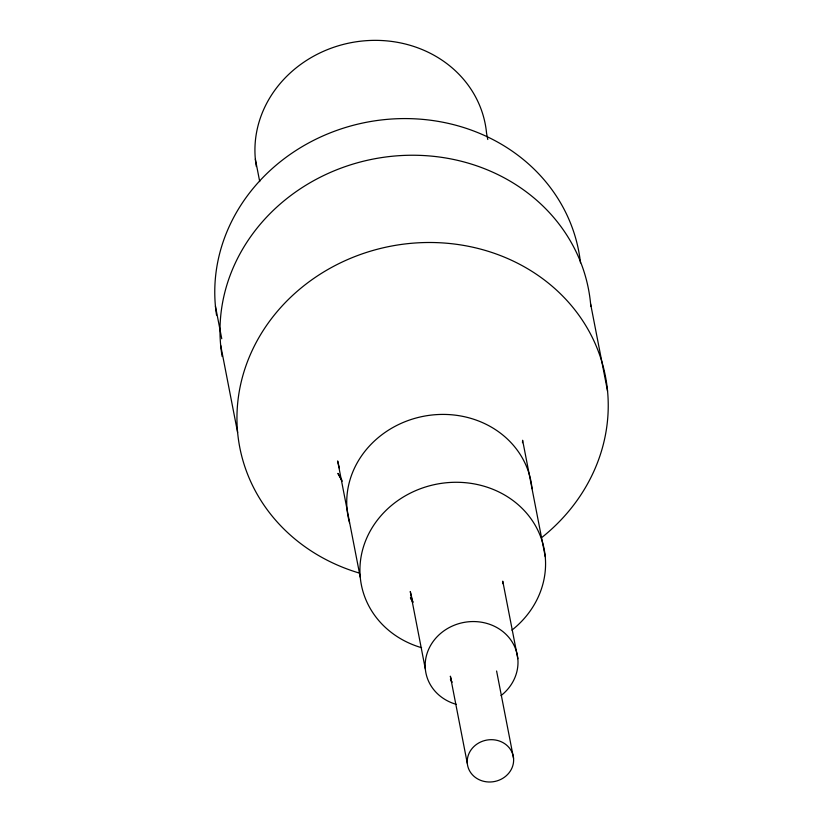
<?xml version="1.0" encoding="UTF-8"?>
<svg xmlns="http://www.w3.org/2000/svg" width="823" height="823" viewBox="0 0 823 823"><rect width="100%" height="100%" fill="white"/><g stroke="black" fill="none" stroke-linecap="round" stroke-linejoin="round"><path stroke-width="1.23" d="M502.637 583.62L502.76 581.161L517.832 658.719M522.492 442.723L522.615 440.274L545.227 556.605M412.971 602.148L410.41 597.724L412.868 602.21L410.276 591.511L425.347 669.068M341.761 480.025L337.914 473.39L342.224 481.229M452.146 682.267L450.418 679.284L451.652 681.526M451.395 680.456L450.356 676.177L467.31 763.425M339.374 468.081L337.646 460.952L360.258 577.283M590.605 303.893L607.559 391.151M487.782 139.509L486.568 133.275A116.413 105.416 -11 0 0 356.976 41.675A116.413 105.416 -11 0 0 256.344 166.555M496.598 671.002L513.552 758.261A23.281 21.079 -11 0 1 480.581 780.327A23.281 21.079 -11 0 1 477.165 743.941A23.281 21.079 -11 0 1 513.552 758.261M255.356 159.117L259.718 181.595M215.441 306.218L221.757 338.747M220.667 345.259L237.621 432.507M421.602 647.711A93.133 84.337 -11 0 1 372.253 527.543A93.133 84.337 -11 0 1 512.575 500.219A93.133 84.337 -11 0 1 511.916 630.13M456.384 704.385A46.561 42.168 -11 0 1 431.242 644.347A46.561 42.168 -11 0 1 501.505 630.531A46.561 42.168 -11 0 1 501.032 695.6M349.508 522.687A93.133 84.337 -11 0 1 424.277 416.14A93.133 84.337 -11 0 1 532.039 488.739M216.531 315.086A183.93 166.555 -11 0 1 376.214 120.631A183.93 166.555 -11 0 1 580.493 262.846M222.138 356.472A186.255 168.664 -11 0 1 385.01 157.1A186.255 168.664 -11 0 1 590.821 306.393M359.106 573.003A186.255 168.664 -11 0 1 261.745 332.801A186.255 168.664 -11 0 1 541.688 277.979A186.255 168.664 -11 0 1 542.275 537.131"/></g></svg>
